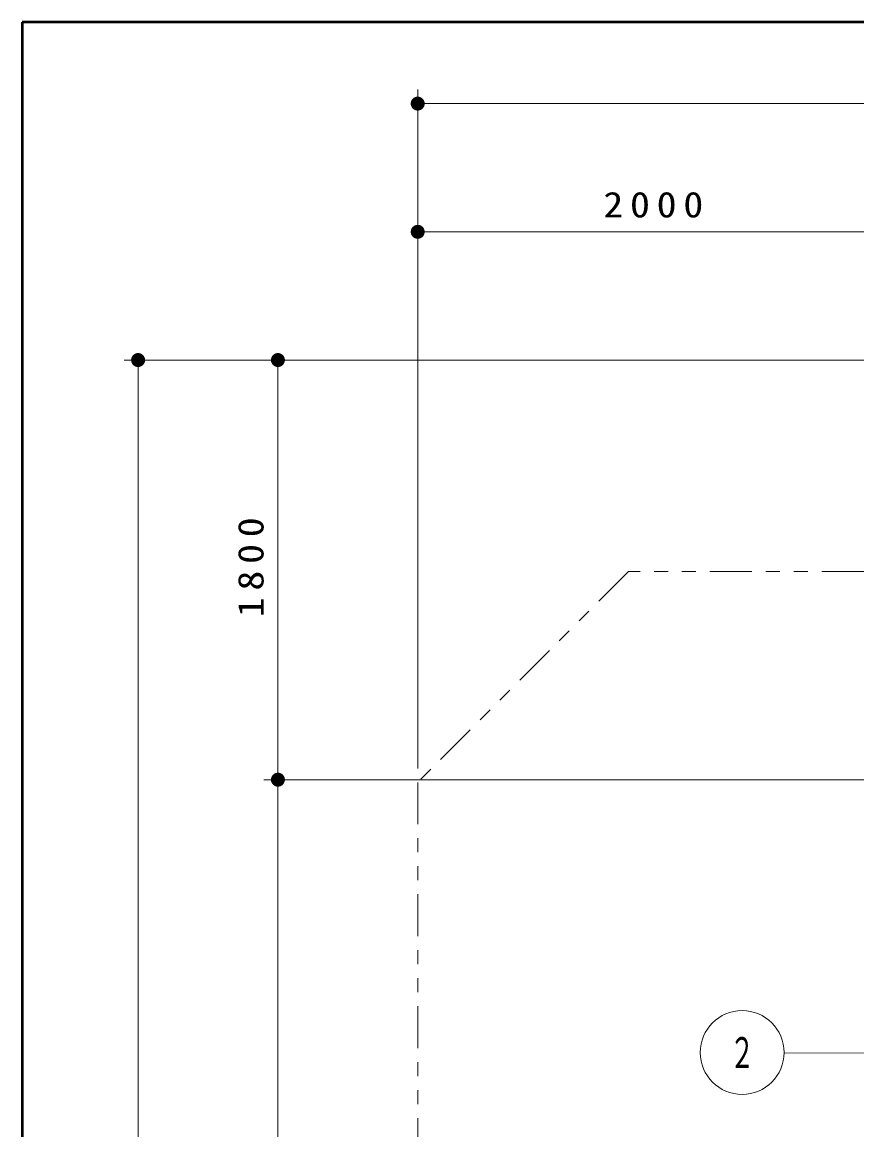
# Model space of a CAD drawing. Units: millimetres on the paper, scale 1:60. Extents: x -385 to 0, y -594 to 267.
# Drawn here: x -385 to -325.3, y 187.8 to 267 of the extents above; entities that cross this region are included whole.
import ezdxf
from ezdxf.enums import TextEntityAlignment as Align

# ---------------------------------------------------------------- set-up
doc = ezdxf.new("R2010")
doc.units = ezdxf.units.MM
doc.linetypes.add('USER3', pattern=[8, 3, -1, 1, -1, 1, -1])
doc.layers.add('LY_1', color=140, linetype='Continuous', lineweight=50)
doc.styles.add('ＭＳ ゴシック', font='')
doc.styles.get('ＭＳ ゴシック').set_extended_font_data('MS Gothic')

# ---------------------------------------------------------------- blocks, each defined once
blk = doc.blocks.new('filled_dot')
at = {"color": 0, "linetype": 'Continuous', "lineweight": -2, "const_width": 1.25}
blk.add_lwpolyline([(-0.625, 0, 1), (0.625, 0, 1)], format="xyb", close=True, dxfattribs=at)

msp = doc.modelspace()

# ---------------------------------------------------------------- linework, layer by layer
at = {"layer": 'LY_1', "color": 7}
for p, q in [((0, 267), (-385, 267)), ((-385, 267), (-385, 0))]:
    msp.add_line(p, q, dxfattribs=at)
at = {"layer": 'LY_1', "color": 7, "lineweight": 13}
for p, q in [((-356.704, 213.654), (-356.704, 262.178)), ((-356.704, 261.178), (-77.887, 261.178)), ((-356.704, 252.011), (-323.371, 252.011)), ((-278.681, 242.845), (-377.704, 242.845)), ((-376.704, 72.994), (-376.704, 242.845)), ((-366.704, 212.845), (-366.704, 242.845)), ((-266.137, 212.845), (-367.704, 212.845)), ((-366.704, 102.994), (-366.704, 212.845)), ((-320.16, 193.274), (-330.497, 193.326))]:
    msp.add_line(p, q, dxfattribs=at)
at = {"layer": 'LY_1', "color": 7, "linetype": 'USER3', "lineweight": 13}
for p, q in [((-341.63, 227.728), (-356.704, 212.654)), ((-292.798, 227.728), (-341.63, 227.728)), ((-356.704, 212.654), (-356.704, 173.301))]:
    msp.add_line(p, q, dxfattribs=at)
at = {"layer": 'LY_1', "color": 7, "lineweight": 13}
msp.add_circle((-333.496, 193.341), 3, dxfattribs=at)

# ---------------------------------------------------------------- block references
at = {"layer": 'LY_1', "color": 7, "lineweight": 13, "xscale": 0.4, "yscale": 0.4}
for p in [(-356.704, 261.178), (-356.704, 252.011)]:
    msp.add_blockref('filled_dot', p, dxfattribs=at)
for p, rotation in [((-376.704, 242.845), 270), ((-366.704, 242.845), 270), ((-366.704, 212.845), 90), ((-366.704, 212.845), 270)]:
    msp.add_blockref('filled_dot', p, dxfattribs=dict(at, rotation=rotation))

# ---------------------------------------------------------------- texts
at = {"layer": 'LY_1', "color": 7, "style": 'ＭＳ ゴシック', "width": 0.6}
msp.add_text('２', height=2.199, dxfattribs=at).set_placement((-333.496, 193.341), align=Align.MIDDLE_CENTER)
at = {"layer": 'LY_1', "color": 7, "insert": (-339.614, 253.011), "char_height": 1.833, "attachment_point": 8, "style": 'ＭＳ ゴシック'}
msp.add_mtext('\\T1.33;\\W1.15;2000', dxfattribs=at)
at = {"layer": 'LY_1', "color": 7, "insert": (-367.704, 228.266), "char_height": 1.833, "attachment_point": 8, "rotation": 90, "style": 'ＭＳ ゴシック'}
msp.add_mtext('\\T1.33;\\W1.15;1800', dxfattribs=at)

doc.saveas('drawing.dxf')
